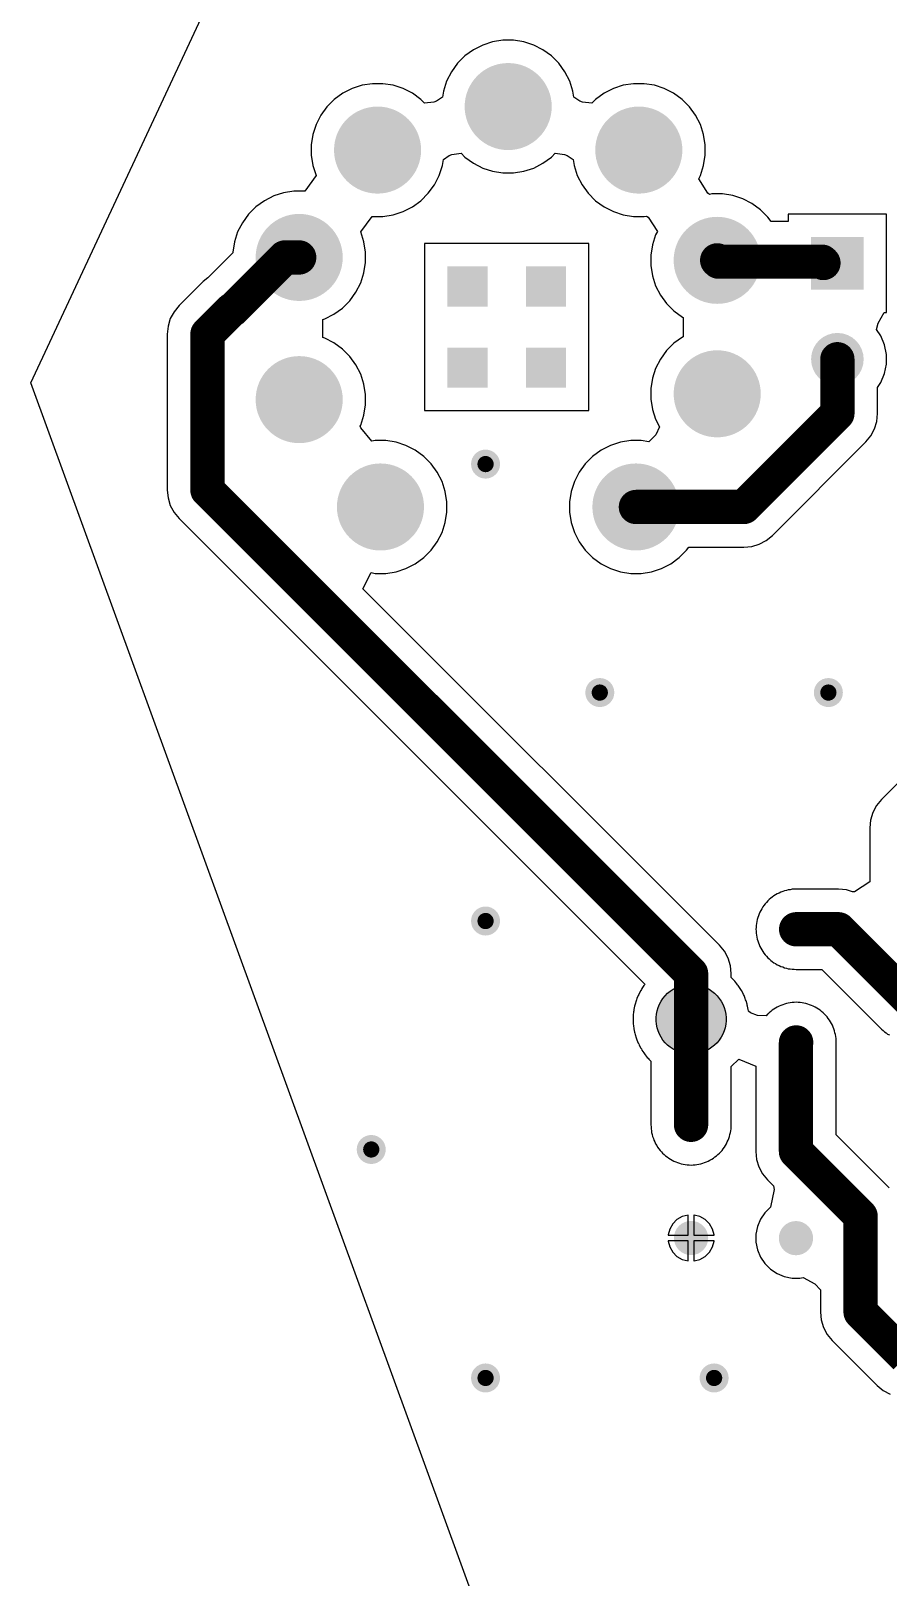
# Model space of a CAD drawing. Header units: inches. Extents: x 4.53 to 13.89, y 0.79 to 10.58.
# Drawn here: x 4.532 to 6.008, y 4.775 to 7.439 of the extents above; entities that cross this region are included whole.
import ezdxf

# ---------------------------------------------------------------- set-up
doc = ezdxf.new("R2010")
doc.units = ezdxf.units.IN
doc.header["$MEASUREMENT"] = 0
for name, color, linetype in [('Pad Holes', 156, 'Continuous'), ('Top Layer', 1, 'Continuous'), ('Via Holes', 16, 'Continuous')]:
    doc.layers.add(name, color=color, linetype=linetype)

# ---------------------------------------------------------------- blocks, each defined once
blk = doc.blocks.new('TEST_POINT_1_5MM_8')
at = {"layer": 'Top Layer'}
blk.add_hatch(color=1, dxfattribs=at).paths.add_polyline_path([(-0.003, -0.0602), (-0.0088, -0.0596), (-0.0146, -0.0585), (-0.0203, -0.0568), (-0.0258, -0.0545), (-0.031, -0.0517), (-0.0359, -0.0484), (-0.0405, -0.0447), (-0.0447, -0.0405), (-0.0484, -0.0359), (-0.0517, -0.031), (-0.0545, -0.0258), (-0.0568, -0.0203), (-0.0585, -0.0146), (-0.0596, -0.0088), (-0.0602, -0.003), (-0.0602, 0), (-0.0602, 0.003), (-0.0596, 0.0088), (-0.0585, 0.0146), (-0.0568, 0.0203), (-0.0545, 0.0258), (-0.0517, 0.031), (-0.0484, 0.0359), (-0.0447, 0.0405), (-0.0405, 0.0447), (-0.0359, 0.0484), (-0.031, 0.0517), (-0.0258, 0.0545), (-0.0203, 0.0568), (-0.0146, 0.0585), (-0.0088, 0.0596), (-0.003, 0.0602), (0, 0.0602), (0.003, 0.0602), (0.0088, 0.0596), (0.0146, 0.0585), (0.0203, 0.0568), (0.0258, 0.0545), (0.031, 0.0517), (0.0359, 0.0484), (0.0405, 0.0447), (0.0447, 0.0405), (0.0484, 0.0359), (0.0517, 0.031), (0.0545, 0.0258), (0.0568, 0.0203), (0.0585, 0.0146), (0.0596, 0.0088), (0.0602, 0.003), (0.0602, 0), (0.0602, -0.003), (0.0596, -0.0088), (0.0585, -0.0146), (0.0568, -0.0203), (0.0545, -0.0258), (0.0517, -0.031), (0.0484, -0.0359), (0.0447, -0.0405), (0.0405, -0.0447), (0.0359, -0.0484), (0.031, -0.0517), (0.0258, -0.0545), (0.0203, -0.0568), (0.0146, -0.0585), (0.0088, -0.0596), (0.003, -0.0602), (0, -0.0602)])
for p, q in [((-0.031, 0.0517), (-0.0258, 0.0545)), ((-0.0258, 0.0545), (-0.0203, 0.0568)), ((-0.0203, 0.0568), (-0.0146, 0.0585)), ((-0.0146, 0.0585), (-0.0088, 0.0596)), ((-0.0088, 0.0596), (-0.003, 0.0602)), ((-0.003, 0.0602), (0, 0.0602)), ((0, 0.0602), (0.003, 0.0602)), ((0.003, 0.0602), (0.0088, 0.0596)), ((0.0088, 0.0596), (0.0146, 0.0585)), ((0.0146, 0.0585), (0.0203, 0.0568)), ((0.0203, 0.0568), (0.0258, 0.0545)), ((0.0258, 0.0545), (0.031, 0.0517)), ((-0.0545, 0.0258), (-0.0517, 0.031)), ((-0.0517, 0.031), (-0.0484, 0.0359)), ((-0.0484, 0.0359), (-0.0447, 0.0405)), ((-0.0447, 0.0405), (-0.0405, 0.0447)), ((-0.0405, 0.0447), (-0.0359, 0.0484)), ((-0.0359, 0.0484), (-0.031, 0.0517)), ((0.031, 0.0517), (0.0359, 0.0484)), ((0.0359, 0.0484), (0.0405, 0.0447)), ((0.0405, 0.0447), (0.0447, 0.0405)), ((0.0447, 0.0405), (0.0484, 0.0359)), ((0.0484, 0.0359), (0.0517, 0.031)), ((0.0517, 0.031), (0.0545, 0.0258)), ((-0.0602, 0.003), (-0.0596, 0.0088)), ((-0.0602, 0), (-0.0602, 0.003)), ((-0.0602, -0.003), (-0.0602, 0)), ((-0.0596, 0.0088), (-0.0585, 0.0146)), ((-0.0585, 0.0146), (-0.0568, 0.0203)), ((-0.0568, 0.0203), (-0.0545, 0.0258)), ((0.0545, 0.0258), (0.0568, 0.0203)), ((0.0568, 0.0203), (0.0585, 0.0146)), ((0.0585, 0.0146), (0.0596, 0.0088)), ((0.0596, 0.0088), (0.0602, 0.003)), ((0.0602, 0.003), (0.0602, 0)), ((0.0602, 0), (0.0602, -0.003)), ((-0.0596, -0.0088), (-0.0602, -0.003)), ((-0.0585, -0.0146), (-0.0596, -0.0088)), ((-0.0568, -0.0203), (-0.0585, -0.0146)), ((-0.0545, -0.0258), (-0.0568, -0.0203)), ((-0.0517, -0.031), (-0.0545, -0.0258)), ((0.0545, -0.0258), (0.0517, -0.031)), ((0.0568, -0.0203), (0.0545, -0.0258)), ((0.0585, -0.0146), (0.0568, -0.0203)), ((0.0596, -0.0088), (0.0585, -0.0146)), ((0.0602, -0.003), (0.0596, -0.0088)), ((-0.0484, -0.0359), (-0.0517, -0.031)), ((-0.0447, -0.0405), (-0.0484, -0.0359)), ((-0.0405, -0.0447), (-0.0447, -0.0405)), ((-0.0359, -0.0484), (-0.0405, -0.0447)), ((-0.031, -0.0517), (-0.0359, -0.0484)), ((-0.0258, -0.0545), (-0.031, -0.0517)), ((0.031, -0.0517), (0.0258, -0.0545)), ((0.0359, -0.0484), (0.031, -0.0517)), ((0.0405, -0.0447), (0.0359, -0.0484)), ((0.0447, -0.0405), (0.0405, -0.0447)), ((0.0484, -0.0359), (0.0447, -0.0405)), ((0.0517, -0.031), (0.0484, -0.0359)), ((-0.0203, -0.0568), (-0.0258, -0.0545)), ((-0.0146, -0.0585), (-0.0203, -0.0568)), ((-0.0088, -0.0596), (-0.0146, -0.0585)), ((-0.003, -0.0602), (-0.0088, -0.0596)), ((0, -0.0602), (-0.003, -0.0602)), ((0, -0.0602), (0, -0.0602)), ((0.003, -0.0602), (0, -0.0602)), ((0.0088, -0.0596), (0.003, -0.0602)), ((0.0146, -0.0585), (0.0088, -0.0596)), ((0.0203, -0.0568), (0.0146, -0.0585)), ((0.0258, -0.0545), (0.0203, -0.0568))]:
    blk.add_line(p, q, dxfattribs=at)
blk = doc.blocks.new('2_CONN_NC_25')
at = {"layer": 'Pad Holes'}
h = blk.add_hatch(color=7, dxfattribs=at)
edge = h.paths.add_edge_path()
edge.add_arc((-0.1654, 0), 0.0354, 0, 360)
h = blk.add_hatch(color=7, dxfattribs=at)
edge = h.paths.add_edge_path()
edge.add_arc((0, 0), 0.0354, 0, 360)
at = {"layer": 'Top Layer'}
h = blk.add_hatch(color=1, dxfattribs=at)
edge = h.paths.add_edge_path()
edge.add_arc((-0.1654, 0), 0.0453, 0, 360)
blk.add_hatch(color=1, dxfattribs=at).paths.add_polyline_path([(-0.0453, 0.0453), (0.0453, 0.0453), (0.0453, -0.0453), (-0.0453, -0.0453)])
blk = doc.blocks.new('RES_2W_VERTICAL_36')
at = {"layer": 'Pad Holes'}
h = blk.add_hatch(color=7, dxfattribs=at)
edge = h.paths.add_edge_path()
edge.add_arc((0, 0), 0.0197, 0, 360)
h = blk.add_hatch(color=7, dxfattribs=at)
edge = h.paths.add_edge_path()
edge.add_arc((0.195, 0), 0.0197, 0, 360)
at = {"layer": 'Top Layer'}
h = blk.add_hatch(color=1, dxfattribs=at)
edge = h.paths.add_edge_path()
edge.add_arc((0, 0), 0.0295, 0, 360)
h = blk.add_hatch(color=1, dxfattribs=at)
edge = h.paths.add_edge_path()
edge.add_arc((0.195, 0), 0.0295, 0, 360)
blk = doc.blocks.new('EL84_B_40')
at = {"layer": 'Pad Holes'}
h = blk.add_hatch(color=7, dxfattribs=at)
edge = h.paths.add_edge_path()
edge.add_arc((-0.22, 0.31), 0.038, 0, 360)
h = blk.add_hatch(color=7, dxfattribs=at)
edge = h.paths.add_edge_path()
edge.add_arc((0.22, 0.31), 0.038, 0, 360)
h = blk.add_hatch(color=7, dxfattribs=at)
edge = h.paths.add_edge_path()
edge.add_arc((0.36, 0.125), 0.038, 0, 360)
h = blk.add_hatch(color=7, dxfattribs=at)
edge = h.paths.add_edge_path()
edge.add_arc((-0.36, 0.115), 0.038, 0, 360)
h = blk.add_hatch(color=7, dxfattribs=at)
edge = h.paths.add_edge_path()
edge.add_arc((-0.065, 0.07), 0.0222, 0, 360)
h = blk.add_hatch(color=7, dxfattribs=at)
edge = h.paths.add_edge_path()
edge.add_arc((0.07, 0.07), 0.0222, 0, 360)
h = blk.add_hatch(color=7, dxfattribs=at)
edge = h.paths.add_edge_path()
edge.add_arc((-0.065, -0.07), 0.0222, 0, 360)
h = blk.add_hatch(color=7, dxfattribs=at)
edge = h.paths.add_edge_path()
edge.add_arc((0.07, -0.07), 0.0222, 0, 360)
h = blk.add_hatch(color=7, dxfattribs=at)
edge = h.paths.add_edge_path()
edge.add_arc((-0.36, -0.115), 0.038, 0, 360)
h = blk.add_hatch(color=7, dxfattribs=at)
edge = h.paths.add_edge_path()
edge.add_arc((0.36, -0.12), 0.038, 0, 360)
h = blk.add_hatch(color=7, dxfattribs=at)
edge = h.paths.add_edge_path()
edge.add_arc((-0.225, -0.305), 0.038, 0, 360)
h = blk.add_hatch(color=7, dxfattribs=at)
edge = h.paths.add_edge_path()
edge.add_arc((0.225, -0.305), 0.038, 0, 360)
h = blk.add_hatch(color=7, dxfattribs=at)
edge = h.paths.add_edge_path()
edge.add_arc((0, -0.38), 0.038, 0, 360)
at = {"layer": 'Top Layer'}
h = blk.add_hatch(color=1, dxfattribs=at)
edge = h.paths.add_edge_path()
edge.add_arc((-0.22, 0.31), 0.075, 0, 360)
h = blk.add_hatch(color=1, dxfattribs=at)
edge = h.paths.add_edge_path()
edge.add_arc((0.22, 0.31), 0.075, 0, 360)
h = blk.add_hatch(color=1, dxfattribs=at)
edge = h.paths.add_edge_path()
edge.add_arc((-0.36, 0.115), 0.075, 0, 360)
h = blk.add_hatch(color=1, dxfattribs=at)
edge = h.paths.add_edge_path()
edge.add_arc((0.36, 0.125), 0.075, 0, 360)
for points in [[(-0.0996, 0.1046), (-0.0304, 0.1046), (-0.0304, 0.0354), (-0.0996, 0.0354)], [(0.0354, 0.1046), (0.1046, 0.1046), (0.1046, 0.0354), (0.0354, 0.0354)], [(-0.0996, -0.0354), (-0.0304, -0.0354), (-0.0304, -0.1046), (-0.0996, -0.1046)], [(0.0354, -0.0354), (0.1046, -0.0354), (0.1046, -0.1046), (0.0354, -0.1046)]]:
    blk.add_hatch(color=1, dxfattribs=at).paths.add_polyline_path(points)
h = blk.add_hatch(color=1, dxfattribs=at)
edge = h.paths.add_edge_path()
edge.add_arc((-0.36, -0.115), 0.075, 0, 360)
h = blk.add_hatch(color=1, dxfattribs=at)
edge = h.paths.add_edge_path()
edge.add_arc((0.36, -0.12), 0.075, 0, 360)
h = blk.add_hatch(color=1, dxfattribs=at)
edge = h.paths.add_edge_path()
edge.add_arc((-0.225, -0.305), 0.075, 0, 360)
h = blk.add_hatch(color=1, dxfattribs=at)
edge = h.paths.add_edge_path()
edge.add_arc((0.225, -0.305), 0.075, 0, 360)
h = blk.add_hatch(color=1, dxfattribs=at)
edge = h.paths.add_edge_path()
edge.add_arc((0, -0.38), 0.075, 0, 360)
blk = doc.blocks.new('RES_2W_VERTICAL_84')
at = {"layer": 'Pad Holes'}
h = blk.add_hatch(color=7, dxfattribs=at)
edge = h.paths.add_edge_path()
edge.add_arc((0, 0), 0.0197, 0, 360)
h = blk.add_hatch(color=7, dxfattribs=at)
edge = h.paths.add_edge_path()
edge.add_arc((0.195, 0), 0.0197, 0, 360)
at = {"layer": 'Top Layer'}
h = blk.add_hatch(color=1, dxfattribs=at)
edge = h.paths.add_edge_path()
edge.add_arc((0, 0), 0.0295, 0, 360)
h = blk.add_hatch(color=1, dxfattribs=at)
edge = h.paths.add_edge_path()
edge.add_arc((0.195, 0), 0.0295, 0, 360)
blk = doc.blocks.new('RES_2W_VERTICAL_90')
at = {"layer": 'Pad Holes'}
h = blk.add_hatch(color=7, dxfattribs=at)
edge = h.paths.add_edge_path()
edge.add_arc((0, 0), 0.0197, 0, 360)
h = blk.add_hatch(color=7, dxfattribs=at)
edge = h.paths.add_edge_path()
edge.add_arc((0.195, 0), 0.0197, 0, 360)
at = {"layer": 'Top Layer'}
h = blk.add_hatch(color=1, dxfattribs=at)
edge = h.paths.add_edge_path()
edge.add_arc((0, 0), 0.0295, 0, 360)
h = blk.add_hatch(color=1, dxfattribs=at)
edge = h.paths.add_edge_path()
edge.add_arc((0.195, 0), 0.0295, 0, 360)

msp = doc.modelspace()

# ---------------------------------------------------------------- hatches: boundary and pattern name
at = {"layer": 'Top Layer'}
h = msp.add_hatch(color=1, dxfattribs=at)
edge = h.paths.add_edge_path()
edge.add_arc((5.315, 6.6929), 0.025, 0, 360)
h = msp.add_hatch(color=1, dxfattribs=at)
edge = h.paths.add_edge_path()
edge.add_arc((5.5118, 6.2992), 0.025, 0, 360)
h = msp.add_hatch(color=1, dxfattribs=at)
edge = h.paths.add_edge_path()
edge.add_arc((5.9055, 6.2992), 0.025, 0, 360)
h = msp.add_hatch(color=1, dxfattribs=at)
edge = h.paths.add_edge_path()
edge.add_arc((5.315, 5.9055), 0.025, 0, 360)
h = msp.add_hatch(color=1, dxfattribs=at)
edge = h.paths.add_edge_path()
edge.add_arc((5.1181, 5.5118), 0.025, 0, 360)
h = msp.add_hatch(color=1, dxfattribs=at)
edge = h.paths.add_edge_path()
edge.add_arc((5.315, 5.1181), 0.025, 0, 360)
h = msp.add_hatch(color=1, dxfattribs=at)
edge = h.paths.add_edge_path()
edge.add_arc((5.7087, 5.1181), 0.025, 0, 360)
at = {"layer": 'Via Holes'}
h = msp.add_hatch(color=7, dxfattribs=at)
edge = h.paths.add_edge_path()
edge.add_arc((5.315, 6.6929), 0.014, 0, 360)
h = msp.add_hatch(color=7, dxfattribs=at)
edge = h.paths.add_edge_path()
edge.add_arc((5.5118, 6.2992), 0.014, 0, 360)
h = msp.add_hatch(color=7, dxfattribs=at)
edge = h.paths.add_edge_path()
edge.add_arc((5.9055, 6.2992), 0.014, 0, 360)
h = msp.add_hatch(color=7, dxfattribs=at)
edge = h.paths.add_edge_path()
edge.add_arc((5.315, 5.9055), 0.014, 0, 360)
h = msp.add_hatch(color=7, dxfattribs=at)
edge = h.paths.add_edge_path()
edge.add_arc((5.1181, 5.5118), 0.014, 0, 360)
h = msp.add_hatch(color=7, dxfattribs=at)
edge = h.paths.add_edge_path()
edge.add_arc((5.315, 5.1181), 0.014, 0, 360)
h = msp.add_hatch(color=7, dxfattribs=at)
edge = h.paths.add_edge_path()
edge.add_arc((5.7087, 5.1181), 0.014, 0, 360)

# ---------------------------------------------------------------- linework, layer by layer
at = {"layer": 'Top Layer'}
for p, q in [((4.532, 6.8331), (6.2787, 10.579)), ((5.3101, 7.415), (5.2941, 7.4068)), ((5.3272, 7.4206), (5.3101, 7.415)), ((5.345, 7.4234), (5.3272, 7.4206)), ((5.363, 7.4234), (5.345, 7.4234)), ((5.3808, 7.4206), (5.363, 7.4234)), ((5.3979, 7.415), (5.3808, 7.4206)), ((5.4139, 7.4068), (5.3979, 7.415)), ((5.2668, 7.3835), (5.2562, 7.3689)), ((5.2795, 7.3962), (5.2668, 7.3835)), ((5.2941, 7.4068), (5.2795, 7.3962)), ((5.4285, 7.3962), (5.4139, 7.4068)), ((5.4412, 7.3835), (5.4285, 7.3962)), ((5.4518, 7.3689), (5.4412, 7.3835)), ((5.2562, 7.3689), (5.248, 7.3529)), ((5.46, 7.3529), (5.4518, 7.3689)), ((5.0691, 7.3318), (5.0545, 7.3212)), ((5.0851, 7.34), (5.0691, 7.3318)), ((5.1022, 7.3456), (5.0851, 7.34)), ((5.12, 7.3484), (5.1022, 7.3456)), ((5.138, 7.3484), (5.12, 7.3484)), ((5.1558, 7.3456), (5.138, 7.3484)), ((5.1729, 7.34), (5.1558, 7.3456)), ((5.1889, 7.3318), (5.1729, 7.34)), ((5.2035, 7.3212), (5.1889, 7.3318)), ((5.2424, 7.3358), (5.2407, 7.325)), ((5.248, 7.3529), (5.2424, 7.3358)), ((5.4656, 7.3358), (5.46, 7.3529)), ((5.4673, 7.325), (5.4656, 7.3358)), ((5.5191, 7.3318), (5.5045, 7.3212)), ((5.5351, 7.34), (5.5191, 7.3318)), ((5.5522, 7.3456), (5.5351, 7.34)), ((5.57, 7.3484), (5.5522, 7.3456)), ((5.588, 7.3484), (5.57, 7.3484)), ((5.6058, 7.3456), (5.588, 7.3484)), ((5.6229, 7.34), (5.6058, 7.3456)), ((5.6389, 7.3318), (5.6229, 7.34)), ((5.6535, 7.3212), (5.6389, 7.3318)), ((5.0418, 7.3085), (5.0312, 7.2939)), ((5.0545, 7.3212), (5.0418, 7.3085)), ((5.2101, 7.3146), (5.2035, 7.3212)), ((5.2258, 7.3164), (5.2101, 7.3146)), ((5.2307, 7.3183), (5.2258, 7.3164)), ((5.2407, 7.325), (5.2307, 7.3183)), ((5.4773, 7.3183), (5.4673, 7.325)), ((5.4822, 7.3164), (5.4773, 7.3183)), ((5.4979, 7.3146), (5.4822, 7.3164)), ((5.5045, 7.3212), (5.4979, 7.3146)), ((5.6662, 7.3085), (5.6535, 7.3212)), ((5.6768, 7.2939), (5.6662, 7.3085)), ((5.023, 7.2779), (5.0174, 7.2608)), ((5.0312, 7.2939), (5.023, 7.2779)), ((5.685, 7.2779), (5.6768, 7.2939)), ((5.6906, 7.2608), (5.685, 7.2779)), ((5.0174, 7.2608), (5.0146, 7.243)), ((5.6934, 7.243), (5.6906, 7.2608)), ((5.0146, 7.243), (5.0146, 7.225)), ((5.0146, 7.225), (5.0174, 7.2072)), ((5.2423, 7.218), (5.2523, 7.2247)), ((5.2523, 7.2247), (5.2572, 7.2266)), ((5.2572, 7.2266), (5.2729, 7.2284)), ((5.2729, 7.2284), (5.2795, 7.2218)), ((5.2795, 7.2218), (5.2941, 7.2112)), ((5.4139, 7.2112), (5.4285, 7.2218)), ((5.4285, 7.2218), (5.4351, 7.2284)), ((5.4351, 7.2284), (5.4508, 7.2266)), ((5.4508, 7.2266), (5.4557, 7.2247)), ((5.4557, 7.2247), (5.4657, 7.218)), ((5.6906, 7.2072), (5.6934, 7.225)), ((5.6934, 7.225), (5.6934, 7.243)), ((5.0174, 7.2072), (5.023, 7.1901)), ((5.235, 7.1901), (5.2406, 7.2072)), ((5.2406, 7.2072), (5.2423, 7.218)), ((5.2941, 7.2112), (5.3101, 7.203)), ((5.3101, 7.203), (5.3272, 7.1974)), ((5.3272, 7.1974), (5.345, 7.1946)), ((5.345, 7.1946), (5.363, 7.1946)), ((5.363, 7.1946), (5.3808, 7.1974)), ((5.3808, 7.1974), (5.3979, 7.203)), ((5.3979, 7.203), (5.4139, 7.2112)), ((5.4657, 7.218), (5.4674, 7.2072)), ((5.4674, 7.2072), (5.473, 7.1901)), ((5.685, 7.1901), (5.6906, 7.2072)), ((5.023, 7.1901), (5.0035, 7.1633)), ((5.2162, 7.1595), (5.2268, 7.1741)), ((5.2268, 7.1741), (5.235, 7.1901)), ((5.473, 7.1901), (5.4812, 7.1741)), ((5.4812, 7.1741), (5.4918, 7.1595)), ((5.6821, 7.1844), (5.685, 7.1901)), ((5.698, 7.1598), (5.6821, 7.1844)), ((4.9341, 7.1468), (4.9195, 7.1362)), ((4.9501, 7.155), (4.9341, 7.1468)), ((4.9672, 7.1606), (4.9501, 7.155)), ((4.985, 7.1634), (4.9672, 7.1606)), ((5.003, 7.1634), (4.985, 7.1634)), ((5.0035, 7.1633), (5.003, 7.1634)), ((5.1889, 7.1362), (5.2035, 7.1468)), ((5.2035, 7.1468), (5.2162, 7.1595)), ((5.4918, 7.1595), (5.5045, 7.1468)), ((5.5045, 7.1468), (5.5191, 7.1362)), ((5.701, 7.1577), (5.698, 7.1598)), ((5.705, 7.1584), (5.701, 7.1577)), ((5.723, 7.1584), (5.705, 7.1584)), ((5.7408, 7.1556), (5.723, 7.1584)), ((5.7579, 7.15), (5.7408, 7.1556)), ((5.7739, 7.1418), (5.7579, 7.15)), ((5.7885, 7.1312), (5.7739, 7.1418)), ((4.9068, 7.1235), (4.8962, 7.1089)), ((4.9195, 7.1362), (4.9068, 7.1235)), ((5.1, 7.0929), (5.1195, 7.1197)), ((5.1195, 7.1197), (5.12, 7.1196)), ((5.12, 7.1196), (5.138, 7.1196)), ((5.138, 7.1196), (5.1558, 7.1224)), ((5.1558, 7.1224), (5.1729, 7.128)), ((5.1729, 7.128), (5.1889, 7.1362)), ((5.5191, 7.1362), (5.5351, 7.128)), ((5.5351, 7.128), (5.5522, 7.1224)), ((5.5522, 7.1224), (5.57, 7.1196)), ((5.57, 7.1196), (5.588, 7.1196)), ((5.588, 7.1196), (5.592, 7.1203)), ((5.592, 7.1203), (5.595, 7.1182)), ((5.595, 7.1182), (5.6109, 7.0936)), ((5.8012, 7.1185), (5.7885, 7.1312)), ((5.8068, 7.1109), (5.8012, 7.1185)), ((6.0056, 7.1236), (5.8364, 7.1236)), ((5.8364, 7.1236), (5.8364, 7.1109)), ((6.0056, 6.9544), (6.0056, 7.1236)), ((4.888, 7.0929), (4.8824, 7.0758)), ((4.8962, 7.1089), (4.888, 7.0929)), ((5.1056, 7.0758), (5.1, 7.0929)), ((5.608, 7.0879), (5.6024, 7.0708)), ((5.6109, 7.0936), (5.608, 7.0879)), ((5.8364, 7.1109), (5.8068, 7.1109)), ((4.8824, 7.0758), (4.8796, 7.058)), ((5.1084, 7.058), (5.1056, 7.0758)), ((5.493, 7.073), (5.21, 7.073)), ((5.21, 7.073), (5.21, 6.925)), ((5.493, 6.925), (5.493, 7.073)), ((5.6024, 7.0708), (5.5996, 7.053)), ((4.8796, 7.0571), (4.8366, 7.0141)), ((4.8796, 7.058), (4.8796, 7.0571)), ((5.1056, 7.0222), (5.1084, 7.04)), ((5.1084, 7.04), (5.1084, 7.058)), ((5.5996, 7.053), (5.5996, 7.035)), ((5.5996, 7.035), (5.6024, 7.0172)), ((4.8288, 7.0077), (4.787, 6.966)), ((4.8366, 7.0141), (4.8288, 7.0077)), ((5.1, 7.0051), (5.1056, 7.0222)), ((5.6024, 7.0172), (5.608, 7.0001)), ((5.0812, 6.9745), (5.0918, 6.9891)), ((5.0918, 6.9891), (5.1, 7.0051)), ((5.608, 7.0001), (5.6162, 6.9841)), ((5.6162, 6.9841), (5.6268, 6.9695)), ((4.7784, 6.9555), (4.772, 6.9435)), ((4.787, 6.966), (4.7784, 6.9555)), ((5.0539, 6.9512), (5.0685, 6.9618)), ((5.0685, 6.9618), (5.0812, 6.9745)), ((5.6268, 6.9695), (5.6395, 6.9568)), ((5.6395, 6.9568), (5.6541, 6.9462)), ((5.9912, 6.9356), (6.0018, 6.9544)), ((6.0018, 6.9544), (6.0056, 6.9544)), ((4.7681, 6.9305), (4.7668, 6.917)), ((4.772, 6.9435), (4.7681, 6.9305)), ((5.0349, 6.942), (5.0379, 6.943)), ((5.0349, 6.911), (5.0349, 6.942)), ((5.0379, 6.943), (5.0539, 6.9512)), ((5.6541, 6.9462), (5.6553, 6.9456)), ((5.6553, 6.9456), (5.6553, 6.9124)), ((5.9886, 6.9248), (5.9912, 6.9356)), ((4.7668, 6.917), (4.7668, 6.648)), ((5.0379, 6.91), (5.0349, 6.911)), ((5.0539, 6.9018), (5.0379, 6.91)), ((5.0685, 6.8912), (5.0539, 6.9018)), ((5.21, 6.925), (5.21, 6.785)), ((5.493, 6.785), (5.493, 6.925)), ((5.6395, 6.9012), (5.6268, 6.8885)), ((5.6541, 6.9118), (5.6395, 6.9012)), ((5.6553, 6.9124), (5.6541, 6.9118)), ((5.996, 6.9137), (5.9886, 6.9248)), ((6.0024, 6.8983), (5.996, 6.9137)), ((5.0812, 6.8785), (5.0685, 6.8912)), ((5.0918, 6.8639), (5.0812, 6.8785)), ((5.6268, 6.8885), (5.6162, 6.8739)), ((6.0056, 6.882), (6.0024, 6.8983)), ((6.0056, 6.8653), (6.0056, 6.882)), ((5.1, 6.8479), (5.0918, 6.8639)), ((5.1056, 6.8308), (5.1, 6.8479)), ((5.608, 6.8579), (5.6024, 6.8408)), ((5.6162, 6.8739), (5.608, 6.8579)), ((5.996, 6.8336), (6.0024, 6.849)), ((6.0024, 6.849), (6.0056, 6.8653)), ((6.732, 0.788), (4.532, 6.8331)), ((5.1084, 6.813), (5.1056, 6.8308)), ((5.6024, 6.8408), (5.5996, 6.823)), ((5.5996, 6.823), (5.5996, 6.805)), ((5.9902, 6.8249), (5.996, 6.8336)), ((5.9902, 6.78), (5.9902, 6.8249)), ((5.1056, 6.7772), (5.1084, 6.795)), ((5.1084, 6.795), (5.1084, 6.813)), ((5.5996, 6.805), (5.6024, 6.7872)), ((6.7, 6.818), (5.997, 6.115)), ((5.1, 6.7601), (5.1056, 6.7772)), ((5.21, 6.785), (5.493, 6.785)), ((5.6024, 6.7872), (5.608, 6.7701)), ((5.608, 6.7701), (5.6146, 6.7571)), ((5.9889, 6.7665), (5.9902, 6.78)), ((5.0992, 6.7585), (5.1, 6.7601)), ((5.1001, 6.7553), (5.0992, 6.7585)), ((5.119, 6.7324), (5.1001, 6.7553)), ((5.6083, 6.7433), (5.5962, 6.7313)), ((5.6146, 6.7571), (5.6083, 6.7433)), ((5.97, 6.731), (5.9786, 6.7415)), ((5.9786, 6.7415), (5.985, 6.7535)), ((5.985, 6.7535), (5.9889, 6.7665)), ((5.125, 6.7334), (5.119, 6.7324)), ((5.143, 6.7334), (5.125, 6.7334)), ((5.1608, 6.7306), (5.143, 6.7334)), ((5.1779, 6.725), (5.1608, 6.7306)), ((5.1939, 6.7168), (5.1779, 6.725)), ((5.2085, 6.7062), (5.1939, 6.7168)), ((5.5141, 6.7168), (5.4995, 6.7062)), ((5.5301, 6.725), (5.5141, 6.7168)), ((5.5472, 6.7306), (5.5301, 6.725)), ((5.565, 6.7334), (5.5472, 6.7306)), ((5.583, 6.7334), (5.565, 6.7334)), ((5.5962, 6.7313), (5.583, 6.7334)), ((5.809, 6.57), (5.97, 6.731)), ((5.2212, 6.6935), (5.2085, 6.7062)), ((5.2318, 6.6789), (5.2212, 6.6935)), ((5.4868, 6.6935), (5.4762, 6.6789)), ((5.4995, 6.7062), (5.4868, 6.6935)), ((5.24, 6.6629), (5.2318, 6.6789)), ((5.2456, 6.6458), (5.24, 6.6629)), ((5.468, 6.6629), (5.4624, 6.6458)), ((5.4762, 6.6789), (5.468, 6.6629)), ((4.7668, 6.648), (4.7681, 6.6345)), ((4.7681, 6.6345), (4.772, 6.6215)), ((5.2484, 6.628), (5.2456, 6.6458)), ((5.4624, 6.6458), (5.4596, 6.628)), ((4.772, 6.6215), (4.7784, 6.6095)), ((4.7784, 6.6095), (4.787, 6.599)), ((5.2456, 6.5922), (5.2484, 6.61)), ((5.2484, 6.61), (5.2484, 6.628)), ((5.4596, 6.628), (5.4596, 6.61)), ((5.4596, 6.61), (5.4624, 6.5922)), ((4.787, 6.599), (5.5894, 5.7966)), ((5.24, 6.5751), (5.2456, 6.5922)), ((5.4624, 6.5922), (5.468, 6.5751)), ((5.2212, 6.5445), (5.2318, 6.5591)), ((5.2318, 6.5591), (5.24, 6.5751)), ((5.468, 6.5751), (5.4762, 6.5591)), ((5.4762, 6.5591), (5.4868, 6.5445)), ((5.7735, 6.5511), (5.7865, 6.555)), ((5.7865, 6.555), (5.7985, 6.5614)), ((5.7985, 6.5614), (5.809, 6.57)), ((5.1939, 6.5212), (5.2085, 6.5318)), ((5.2085, 6.5318), (5.2212, 6.5445)), ((5.4868, 6.5445), (5.4995, 6.5318)), ((5.4995, 6.5318), (5.5141, 6.5212)), ((5.6339, 6.5212), (5.6485, 6.5318)), ((5.6485, 6.5318), (5.6612, 6.5445)), ((5.6612, 6.5445), (5.6651, 6.5498)), ((5.6651, 6.5498), (5.76, 6.5498)), ((5.76, 6.5498), (5.7735, 6.5511)), ((5.1038, 6.4781), (5.1179, 6.5058)), ((5.1179, 6.5058), (5.125, 6.5046)), ((5.125, 6.5046), (5.143, 6.5046)), ((5.143, 6.5046), (5.1608, 6.5074)), ((5.1608, 6.5074), (5.1779, 6.513)), ((5.1779, 6.513), (5.1939, 6.5212)), ((5.5141, 6.5212), (5.5301, 6.513)), ((5.5301, 6.513), (5.5472, 6.5074)), ((5.5472, 6.5074), (5.565, 6.5046)), ((5.565, 6.5046), (5.583, 6.5046)), ((5.583, 6.5046), (5.6008, 6.5074)), ((5.6008, 6.5074), (5.6179, 6.513)), ((5.6179, 6.513), (5.6339, 6.5212)), ((5.718, 5.864), (5.1038, 6.4781)), ((5.9884, 6.1045), (5.982, 6.0925)), ((5.997, 6.115), (5.9884, 6.1045)), ((5.9781, 6.0795), (5.9768, 6.066)), ((5.982, 6.0925), (5.9781, 6.0795)), ((5.9768, 6.066), (5.9768, 5.9732)), ((5.9768, 5.9732), (5.9507, 5.956)), ((5.8037, 5.9424), (5.801, 5.9402)), ((5.8061, 5.9448), (5.8037, 5.9424)), ((5.8089, 5.9467), (5.8061, 5.9448)), ((5.8115, 5.9488), (5.8089, 5.9467)), ((5.8145, 5.9504), (5.8115, 5.9488)), ((5.8174, 5.9523), (5.8145, 5.9504)), ((5.8205, 5.9536), (5.8174, 5.9523)), ((5.8235, 5.9552), (5.8205, 5.9536)), ((5.8268, 5.9562), (5.8235, 5.9552)), ((5.8299, 5.9575), (5.8268, 5.9562)), ((5.8332, 5.9582), (5.8299, 5.9575)), ((5.8365, 5.9592), (5.8332, 5.9582)), ((5.8399, 5.9595), (5.8365, 5.9592)), ((5.8432, 5.9602), (5.8399, 5.9595)), ((5.8466, 5.9602), (5.8432, 5.9602)), ((5.85, 5.9605), (5.8466, 5.9602)), ((5.923, 5.9605), (5.85, 5.9605)), ((5.9365, 5.9592), (5.923, 5.9605)), ((5.9472, 5.9559), (5.9365, 5.9592)), ((5.9507, 5.956), (5.9472, 5.9559)), ((5.786, 5.9178), (5.7851, 5.9145)), ((5.7876, 5.9208), (5.786, 5.9178)), ((5.7889, 5.9239), (5.7876, 5.9208)), ((5.7908, 5.9267), (5.7889, 5.9239)), ((5.7924, 5.9297), (5.7908, 5.9267)), ((5.7946, 5.9324), (5.7924, 5.9297)), ((5.7965, 5.9352), (5.7946, 5.9324)), ((5.7989, 5.9376), (5.7965, 5.9352)), ((5.801, 5.9402), (5.7989, 5.9376)), ((5.7811, 5.8946), (5.7808, 5.8913)), ((5.7808, 5.8913), (5.7811, 5.8879)), ((5.7818, 5.9014), (5.7811, 5.898)), ((5.7811, 5.898), (5.7811, 5.8946)), ((5.7821, 5.9048), (5.7818, 5.9014)), ((5.7831, 5.908), (5.7821, 5.9048)), ((5.7838, 5.9114), (5.7831, 5.908)), ((5.7851, 5.9145), (5.7838, 5.9114)), ((5.7266, 5.8535), (5.718, 5.864)), ((5.7811, 5.8879), (5.7811, 5.8845)), ((5.7811, 5.8845), (5.7818, 5.8811)), ((5.7818, 5.8811), (5.7821, 5.8778)), ((5.7821, 5.8778), (5.7831, 5.8745)), ((5.7831, 5.8745), (5.7838, 5.8712)), ((5.7838, 5.8712), (5.7851, 5.868)), ((5.7851, 5.868), (5.786, 5.8648)), ((5.786, 5.8648), (5.7876, 5.8618)), ((5.7876, 5.8618), (5.7889, 5.8586)), ((5.733, 5.8415), (5.7266, 5.8535)), ((5.7369, 5.8285), (5.733, 5.8415)), ((5.7889, 5.8586), (5.7908, 5.8558)), ((5.7908, 5.8558), (5.7924, 5.8528)), ((5.7924, 5.8528), (5.7946, 5.8502)), ((5.7946, 5.8502), (5.7965, 5.8473)), ((5.7965, 5.8473), (5.7989, 5.8449)), ((5.7989, 5.8449), (5.801, 5.8423)), ((5.801, 5.8423), (5.8037, 5.8401)), ((5.8037, 5.8401), (5.8061, 5.8377)), ((5.8061, 5.8377), (5.8089, 5.8359)), ((5.8089, 5.8359), (5.8115, 5.8337)), ((5.7382, 5.815), (5.7369, 5.8285)), ((5.7382, 5.8083), (5.7382, 5.815)), ((5.7417, 5.8048), (5.7382, 5.8083)), ((5.8115, 5.8337), (5.8145, 5.8321)), ((5.8145, 5.8321), (5.8174, 5.8302)), ((5.8174, 5.8302), (5.8205, 5.8289)), ((5.8205, 5.8289), (5.8235, 5.8273)), ((5.8235, 5.8273), (5.8268, 5.8263)), ((5.8268, 5.8263), (5.8299, 5.825)), ((5.8299, 5.825), (5.8332, 5.8243)), ((5.8332, 5.8243), (5.8365, 5.8234)), ((5.8365, 5.8234), (5.8399, 5.823)), ((5.8399, 5.823), (5.8432, 5.8224)), ((5.8432, 5.8224), (5.8466, 5.8224)), ((5.8466, 5.8224), (5.85, 5.822)), ((5.85, 5.822), (5.8943, 5.822)), ((5.8943, 5.822), (5.997, 5.7193)), ((5.5823, 5.786), (5.5795, 5.7808)), ((5.5834, 5.7876), (5.5823, 5.786)), ((5.5843, 5.7893), (5.5834, 5.7876)), ((5.5876, 5.7942), (5.5843, 5.7893)), ((5.5889, 5.7957), (5.5876, 5.7942)), ((5.5894, 5.7966), (5.5889, 5.7957)), ((5.7429, 5.8033), (5.7417, 5.8048)), ((5.7444, 5.8019), (5.7429, 5.8033)), ((5.7481, 5.7974), (5.7444, 5.8019)), ((5.7491, 5.7957), (5.7481, 5.7974)), ((5.7504, 5.7942), (5.7491, 5.7957)), ((5.7537, 5.7893), (5.7504, 5.7942)), ((5.7546, 5.7876), (5.7537, 5.7893)), ((5.7557, 5.786), (5.7546, 5.7876)), ((5.7585, 5.7808), (5.7557, 5.786)), ((5.5716, 5.7587), (5.5704, 5.7529)), ((5.5722, 5.7605), (5.5716, 5.7587)), ((5.5725, 5.7624), (5.5722, 5.7605)), ((5.5742, 5.7681), (5.5725, 5.7624)), ((5.5751, 5.7699), (5.5742, 5.7681)), ((5.5756, 5.7718), (5.5751, 5.7699)), ((5.5778, 5.7772), (5.5756, 5.7718)), ((5.5788, 5.7789), (5.5778, 5.7772)), ((5.5795, 5.7808), (5.5788, 5.7789)), ((5.7592, 5.7789), (5.7585, 5.7808)), ((5.7602, 5.7772), (5.7592, 5.7789)), ((5.7624, 5.7718), (5.7602, 5.7772)), ((5.7629, 5.7699), (5.7624, 5.7718)), ((5.7638, 5.7681), (5.7629, 5.7699)), ((5.7655, 5.7624), (5.7638, 5.7681)), ((5.7658, 5.7605), (5.7655, 5.7624)), ((5.7664, 5.7587), (5.7658, 5.7605)), ((5.7676, 5.7529), (5.7664, 5.7587)), ((5.8145, 5.7554), (5.8115, 5.7538)), ((5.8174, 5.7573), (5.8145, 5.7554)), ((5.8205, 5.7586), (5.8174, 5.7573)), ((5.8235, 5.7602), (5.8205, 5.7586)), ((5.8268, 5.7612), (5.8235, 5.7602)), ((5.8299, 5.7625), (5.8268, 5.7612)), ((5.8332, 5.7632), (5.8299, 5.7625)), ((5.8365, 5.7642), (5.8332, 5.7632)), ((5.8399, 5.7645), (5.8365, 5.7642)), ((5.8432, 5.7652), (5.8399, 5.7645)), ((5.8466, 5.7652), (5.8432, 5.7652)), ((5.85, 5.7655), (5.8466, 5.7652)), ((5.8534, 5.7652), (5.85, 5.7655)), ((5.8568, 5.7652), (5.8534, 5.7652)), ((5.8601, 5.7645), (5.8568, 5.7652)), ((5.8635, 5.7642), (5.8601, 5.7645)), ((5.8668, 5.7632), (5.8635, 5.7642)), ((5.8701, 5.7625), (5.8668, 5.7632)), ((5.8732, 5.7612), (5.8701, 5.7625)), ((5.8765, 5.7602), (5.8732, 5.7612)), ((5.8795, 5.7586), (5.8765, 5.7602)), ((5.8826, 5.7573), (5.8795, 5.7586)), ((5.8855, 5.7554), (5.8826, 5.7573)), ((5.8885, 5.7538), (5.8855, 5.7554)), ((5.5693, 5.7412), (5.5691, 5.7392)), ((5.5691, 5.7392), (5.5691, 5.7333)), ((5.5691, 5.7333), (5.5693, 5.7314)), ((5.5699, 5.749), (5.5693, 5.7431)), ((5.5693, 5.7431), (5.5693, 5.7412)), ((5.5693, 5.7314), (5.5693, 5.7294)), ((5.5693, 5.7294), (5.5699, 5.7235)), ((5.5703, 5.7509), (5.5699, 5.749)), ((5.5704, 5.7529), (5.5703, 5.7509)), ((5.7677, 5.7509), (5.7676, 5.7529)), ((5.7679, 5.7499), (5.7677, 5.7509)), ((5.7716, 5.7475), (5.7679, 5.7499)), ((5.7834, 5.7425), (5.7716, 5.7475)), ((5.7982, 5.7419), (5.7834, 5.7425)), ((5.7986, 5.7423), (5.7982, 5.7419)), ((5.8008, 5.7449), (5.7986, 5.7423)), ((5.801, 5.7452), (5.8008, 5.7449)), ((5.8037, 5.7474), (5.801, 5.7452)), ((5.8061, 5.7498), (5.8037, 5.7474)), ((5.8089, 5.7517), (5.8061, 5.7498)), ((5.8115, 5.7538), (5.8089, 5.7517)), ((5.8911, 5.7517), (5.8885, 5.7538)), ((5.8939, 5.7498), (5.8911, 5.7517)), ((5.8963, 5.7474), (5.8939, 5.7498)), ((5.899, 5.7452), (5.8963, 5.7474)), ((5.9011, 5.7426), (5.899, 5.7452)), ((5.9035, 5.7402), (5.9011, 5.7426)), ((5.9054, 5.7374), (5.9035, 5.7402)), ((5.9076, 5.7347), (5.9054, 5.7374)), ((5.9092, 5.7317), (5.9076, 5.7347)), ((5.9111, 5.7289), (5.9092, 5.7317)), ((5.9124, 5.7258), (5.9111, 5.7289)), ((5.5699, 5.7235), (5.5703, 5.7216)), ((5.5703, 5.7216), (5.5704, 5.7197)), ((5.5704, 5.7197), (5.5716, 5.7139)), ((5.5716, 5.7139), (5.5722, 5.712)), ((5.5722, 5.712), (5.5725, 5.7101)), ((5.5725, 5.7101), (5.5742, 5.7044)), ((5.5742, 5.7044), (5.5751, 5.7026)), ((5.5751, 5.7026), (5.5756, 5.7008)), ((5.914, 5.7228), (5.9124, 5.7258)), ((5.9149, 5.7195), (5.914, 5.7228)), ((5.9162, 5.7164), (5.9149, 5.7195)), ((5.9169, 5.713), (5.9162, 5.7164)), ((5.9179, 5.7098), (5.9169, 5.713)), ((5.9182, 5.7064), (5.9179, 5.7098)), ((5.9189, 5.703), (5.9182, 5.7064)), ((5.9189, 5.6996), (5.9189, 5.703)), ((5.997, 5.7193), (5.9997, 5.7171)), ((5.9997, 5.7171), (6.0021, 5.7147)), ((6.0021, 5.7147), (6.0049, 5.7129)), ((6.0049, 5.7129), (6.0075, 5.7107)), ((6.0075, 5.7107), (6.0105, 5.7091)), ((5.5756, 5.7008), (5.5778, 5.6953)), ((5.5778, 5.6953), (5.5788, 5.6936)), ((5.5788, 5.6936), (5.5795, 5.6918)), ((5.5795, 5.6918), (5.5823, 5.6866)), ((5.5823, 5.6866), (5.5834, 5.685)), ((5.5834, 5.685), (5.5843, 5.6832)), ((5.5843, 5.6832), (5.5876, 5.6783)), ((5.5876, 5.6783), (5.5889, 5.6768)), ((5.5889, 5.6768), (5.5899, 5.6752)), ((5.5899, 5.6752), (5.5936, 5.6706)), ((5.9192, 5.6963), (5.9189, 5.6996)), ((5.9189, 5.6933), (5.9192, 5.6963)), ((5.9189, 5.554), (5.9189, 5.6933)), ((5.5936, 5.6706), (5.5951, 5.6692)), ((5.5951, 5.6692), (5.5963, 5.6677)), ((5.5963, 5.6677), (5.5998, 5.6642)), ((5.5998, 5.6642), (5.5998, 5.5543)), ((5.7382, 5.6549), (5.751, 5.6677)), ((5.7382, 5.5543), (5.7382, 5.6549)), ((5.751, 5.6677), (5.7805, 5.6556)), ((5.7805, 5.6556), (5.7805, 5.554)), ((5.5998, 5.5543), (5.6001, 5.5509)), ((5.6001, 5.5509), (5.6001, 5.5475)), ((5.6001, 5.5475), (5.6008, 5.5441)), ((5.6008, 5.5441), (5.6011, 5.5408)), ((5.7369, 5.5408), (5.7372, 5.5441)), ((5.7372, 5.5441), (5.7379, 5.5475)), ((5.7379, 5.5509), (5.7382, 5.5543)), ((5.7379, 5.5475), (5.7379, 5.5509)), ((5.7805, 5.554), (5.7805, 5.5083)), ((5.9189, 5.537), (5.9189, 5.554)), ((5.6011, 5.5408), (5.6021, 5.5375)), ((5.6021, 5.5375), (5.6028, 5.5342)), ((5.6028, 5.5342), (5.6041, 5.531)), ((5.6041, 5.531), (5.605, 5.5278)), ((5.605, 5.5278), (5.6066, 5.5248)), ((5.6066, 5.5248), (5.6079, 5.5216)), ((5.6079, 5.5216), (5.6098, 5.5188)), ((5.6098, 5.5188), (5.6114, 5.5158)), ((5.6114, 5.5158), (5.6136, 5.5132)), ((5.7244, 5.5132), (5.7266, 5.5158)), ((5.7266, 5.5158), (5.7282, 5.5188)), ((5.7282, 5.5188), (5.7301, 5.5216)), ((5.7301, 5.5216), (5.7314, 5.5248)), ((5.7314, 5.5248), (5.733, 5.5278)), ((5.733, 5.5278), (5.7339, 5.531)), ((5.7339, 5.531), (5.7352, 5.5342)), ((5.7352, 5.5342), (5.7359, 5.5375)), ((5.7359, 5.5375), (5.7369, 5.5408)), ((6.01, 5.446), (5.9189, 5.537)), ((5.6136, 5.5132), (5.6155, 5.5103)), ((5.6155, 5.5103), (5.6179, 5.5079)), ((5.6179, 5.5079), (5.62, 5.5053)), ((5.62, 5.5053), (5.6227, 5.5031)), ((5.6227, 5.5031), (5.6251, 5.5007)), ((5.6251, 5.5007), (5.6279, 5.4989)), ((5.6279, 5.4989), (5.6305, 5.4967)), ((5.6305, 5.4967), (5.6335, 5.4951)), ((5.6335, 5.4951), (5.6364, 5.4932)), ((5.6364, 5.4932), (5.6395, 5.4919)), ((5.6395, 5.4919), (5.6425, 5.4903)), ((5.6425, 5.4903), (5.6458, 5.4893)), ((5.6458, 5.4893), (5.6489, 5.488)), ((5.6891, 5.488), (5.6922, 5.4893)), ((5.6922, 5.4893), (5.6955, 5.4903)), ((5.6955, 5.4903), (5.6985, 5.4919)), ((5.6985, 5.4919), (5.7016, 5.4932)), ((5.7016, 5.4932), (5.7045, 5.4951)), ((5.7045, 5.4951), (5.7075, 5.4967)), ((5.7075, 5.4967), (5.7101, 5.4989)), ((5.7101, 5.4989), (5.7129, 5.5007)), ((5.7129, 5.5007), (5.7153, 5.5031)), ((5.7153, 5.5031), (5.718, 5.5053)), ((5.718, 5.5053), (5.7201, 5.5079)), ((5.7201, 5.5079), (5.7225, 5.5103)), ((5.7225, 5.5103), (5.7244, 5.5132)), ((5.7805, 5.5083), (5.7818, 5.4948)), ((5.7818, 5.4948), (5.7858, 5.4818)), ((5.6489, 5.488), (5.6522, 5.4873)), ((5.6522, 5.4873), (5.6555, 5.4864)), ((5.6555, 5.4864), (5.6589, 5.486)), ((5.6589, 5.486), (5.6622, 5.4854)), ((5.6622, 5.4854), (5.6656, 5.4854)), ((5.6656, 5.4854), (5.669, 5.485)), ((5.669, 5.485), (5.6724, 5.4854)), ((5.6724, 5.4854), (5.6758, 5.4854)), ((5.6758, 5.4854), (5.6791, 5.486)), ((5.6791, 5.486), (5.6825, 5.4864)), ((5.6825, 5.4864), (5.6858, 5.4873)), ((5.6858, 5.4873), (5.6891, 5.488)), ((5.7858, 5.4818), (5.7921, 5.4698)), ((5.7921, 5.4698), (5.8008, 5.4593)), ((5.8008, 5.4593), (5.8107, 5.4494)), ((5.8122, 5.4428), (5.8058, 5.4125)), ((5.8107, 5.4494), (5.8122, 5.4428)), ((5.8058, 5.4125), (5.7962, 5.4029)), ((5.8058, 5.4125), (5.8058, 5.4125)), ((5.6374, 5.3835), (5.6322, 5.3745)), ((5.6447, 5.3909), (5.6374, 5.3835)), ((5.6537, 5.3961), (5.6447, 5.3909)), ((5.6638, 5.3988), (5.6537, 5.3961)), ((5.664, 5.3988), (5.6638, 5.3988)), ((5.664, 5.3643), (5.664, 5.3988)), ((5.6742, 5.3988), (5.674, 5.3988)), ((5.674, 5.3988), (5.674, 5.3643)), ((5.6843, 5.3961), (5.6742, 5.3988)), ((5.6933, 5.3909), (5.6843, 5.3961)), ((5.7006, 5.3835), (5.6933, 5.3909)), ((5.7058, 5.3745), (5.7006, 5.3835)), ((5.7887, 5.3916), (5.7835, 5.3791)), ((5.7962, 5.4029), (5.7887, 5.3916)), ((5.6322, 5.3745), (5.6295, 5.3645)), ((5.6295, 5.3645), (5.6295, 5.3643)), ((5.6295, 5.3643), (5.664, 5.3643)), ((5.674, 5.3643), (5.7085, 5.3643)), ((5.7085, 5.3645), (5.7058, 5.3745)), ((5.7085, 5.3643), (5.7085, 5.3645)), ((5.7835, 5.3791), (5.7808, 5.3658)), ((5.7808, 5.3658), (5.7808, 5.3522)), ((5.664, 5.3543), (5.6295, 5.3543)), ((5.6295, 5.3543), (5.6295, 5.3541)), ((5.6295, 5.3541), (5.6322, 5.344)), ((5.6322, 5.344), (5.6374, 5.335)), ((5.6374, 5.335), (5.6447, 5.3276)), ((5.664, 5.3197), (5.664, 5.3543)), ((5.7085, 5.3543), (5.674, 5.3543)), ((5.674, 5.3543), (5.674, 5.3197)), ((5.6933, 5.3276), (5.7006, 5.335)), ((5.7006, 5.335), (5.7058, 5.344)), ((5.7058, 5.344), (5.7085, 5.3541)), ((5.7085, 5.3541), (5.7085, 5.3543)), ((5.7808, 5.3522), (5.7835, 5.3389)), ((5.7835, 5.3389), (5.7887, 5.3263)), ((5.6447, 5.3276), (5.6537, 5.3224)), ((5.6537, 5.3224), (5.6638, 5.3197)), ((5.6638, 5.3197), (5.664, 5.3197)), ((5.674, 5.3197), (5.6742, 5.3197)), ((5.6742, 5.3197), (5.6843, 5.3224)), ((5.6843, 5.3224), (5.6933, 5.3276)), ((5.7887, 5.3263), (5.7962, 5.3151)), ((5.7962, 5.3151), (5.8058, 5.3055)), ((5.8058, 5.3055), (5.8171, 5.2979)), ((5.8171, 5.2979), (5.8296, 5.2927)), ((5.8296, 5.2927), (5.8429, 5.2901)), ((5.8429, 5.2901), (5.8565, 5.2901)), ((5.8565, 5.2901), (5.8622, 5.2912)), ((5.8622, 5.2912), (5.8819, 5.2802)), ((5.8819, 5.2802), (5.8918, 5.2699)), ((5.8918, 5.2699), (5.8918, 5.2316)), ((5.8918, 5.2316), (5.8931, 5.2181)), ((5.8931, 5.2181), (5.897, 5.2051)), ((5.897, 5.2051), (5.9034, 5.1931)), ((5.9034, 5.1931), (5.912, 5.1826)), ((5.912, 5.1826), (5.9896, 5.105)), ((5.9896, 5.105), (6.0001, 5.0964)), ((6.0001, 5.0964), (6.0121, 5.09))]:
    msp.add_line(p, q, dxfattribs=at)
for points in [[(4.8791, 6.9588, 0.0591, 0.0591, 0), (4.9694, 7.049, 0.0591, 0.0591, 0)], [(4.9694, 7.049, 0.0591, 0.0591, 0), (4.994, 7.049, 0.0591, 0.0591, 0)], [(5.714, 7.044, 0.0591, 0.0591, 0), (5.7163, 7.0417, 0.0591, 0.0591, 0)], [(5.7163, 7.0417, 0.0591, 0.0591, 0), (5.8947, 7.0417, 0.0591, 0.0591, 0)], [(5.8947, 7.0417, 0.0591, 0.0591, 0), (5.897, 7.0394, 0.0591, 0.0591, 0)], [(4.836, 6.917, 0.0591, 0.0591, 0), (4.8778, 6.9588, 0.0591, 0.0591, 0)], [(4.8778, 6.9588, 0.0591, 0.0591, 0), (4.8791, 6.9588, 0.0591, 0.0591, 0)], [(4.836, 6.648, 0.0591, 0.0591, 0), (4.836, 6.917, 0.0591, 0.0591, 0)], [(5.921, 6.78, 0.0591, 0.0591, 0), (5.921, 6.8736, 0.0591, 0.0591, 0)], [(5.76, 6.619, 0.0591, 0.0591, 0), (5.921, 6.78, 0.0591, 0.0591, 0)], [(4.836, 6.648, 0.0591, 0.0591, 0), (5.669, 5.815, 0.0591, 0.0591, 0)], [(5.574, 6.619, 0.0591, 0.0591, 0), (5.76, 6.619, 0.0591, 0.0591, 0)], [(5.85, 5.8913, 0.0591, 0.0591, 0), (5.923, 5.8913, 0.0591, 0.0591, 0)], [(5.923, 5.8913, 0.0591, 0.0591, 0), (6.046, 5.7683, 0.0591, 0.0591, 0)], [(5.669, 5.7363, 0.0591, 0.0591, 0), (5.669, 5.815, 0.0591, 0.0591, 0)], [(5.669, 5.5543, 0.0591, 0.0591, 0), (5.669, 5.7363, 0.0591, 0.0591, 0)], [(5.8497, 5.696, 0.0591, 0.0591, 0), (5.85, 5.6963, 0.0591, 0.0591, 0)], [(5.8497, 5.554, 0.0591, 0.0591, 0), (5.8497, 5.696, 0.0591, 0.0591, 0)], [(5.8497, 5.5083, 0.0591, 0.0591, 0), (5.8497, 5.554, 0.0591, 0.0591, 0)], [(5.8497, 5.5083, 0.0591, 0.0591, 0), (5.961, 5.397, 0.0591, 0.0591, 0)], [(5.961, 5.2316, 0.0591, 0.0591, 0), (5.961, 5.397, 0.0591, 0.0591, 0)], [(5.961, 5.2316, 0.0591, 0.0591, 0), (6.0386, 5.154, 0.0591, 0.0591, 0)]]:
    msp.add_lwpolyline(points, format="xyseb", dxfattribs=at)
for points in [[(4.9546, 7.049, 0.0295, 0.0295, 1), (4.9842, 7.049, 0.0295, 0.0295, 1)], [(4.9546, 7.049, 0.0295, 0.0295, 1), (4.9842, 7.049, 0.0295, 0.0295, 1)], [(4.9792, 7.049, 0.0295, 0.0295, 1), (5.0088, 7.049, 0.0295, 0.0295, 1)], [(5.6992, 7.044, 0.0295, 0.0295, 1), (5.7288, 7.044, 0.0295, 0.0295, 1)], [(5.7016, 7.0417, 0.0295, 0.0295, 1), (5.7311, 7.0417, 0.0295, 0.0295, 1)], [(5.7016, 7.0417, 0.0295, 0.0295, 1), (5.7311, 7.0417, 0.0295, 0.0295, 1)], [(5.8799, 7.0417, 0.0295, 0.0295, 1), (5.9094, 7.0417, 0.0295, 0.0295, 1)], [(5.8799, 7.0417, 0.0295, 0.0295, 1), (5.9094, 7.0417, 0.0295, 0.0295, 1)], [(5.8822, 7.0394, 0.0295, 0.0295, 1), (5.9118, 7.0394, 0.0295, 0.0295, 1)], [(4.863, 6.9588, 0.0295, 0.0295, 1), (4.8925, 6.9588, 0.0295, 0.0295, 1)], [(4.863, 6.9588, 0.0295, 0.0295, 1), (4.8925, 6.9588, 0.0295, 0.0295, 1)], [(4.8644, 6.9588, 0.0295, 0.0295, 1), (4.8939, 6.9588, 0.0295, 0.0295, 1)], [(4.8644, 6.9588, 0.0295, 0.0295, 1), (4.8939, 6.9588, 0.0295, 0.0295, 1)], [(4.8212, 6.917, 0.0295, 0.0295, 1), (4.8508, 6.917, 0.0295, 0.0295, 1)], [(4.8212, 6.917, 0.0295, 0.0295, 1), (4.8508, 6.917, 0.0295, 0.0295, 1)], [(5.9062, 6.8736, 0.0295, 0.0295, 1), (5.9358, 6.8736, 0.0295, 0.0295, 1)], [(5.9062, 6.78, 0.0295, 0.0295, 1), (5.9358, 6.78, 0.0295, 0.0295, 1)], [(5.9062, 6.78, 0.0295, 0.0295, 1), (5.9358, 6.78, 0.0295, 0.0295, 1)], [(4.8212, 6.648, 0.0295, 0.0295, 1), (4.8508, 6.648, 0.0295, 0.0295, 1)], [(4.8212, 6.648, 0.0295, 0.0295, 1), (4.8508, 6.648, 0.0295, 0.0295, 1)], [(5.5592, 6.619, 0.0295, 0.0295, 1), (5.5888, 6.619, 0.0295, 0.0295, 1)], [(5.7452, 6.619, 0.0295, 0.0295, 1), (5.7748, 6.619, 0.0295, 0.0295, 1)], [(5.7452, 6.619, 0.0295, 0.0295, 1), (5.7748, 6.619, 0.0295, 0.0295, 1)], [(5.8352, 5.8913, 0.0295, 0.0295, 1), (5.8648, 5.8913, 0.0295, 0.0295, 1)], [(5.9082, 5.8913, 0.0295, 0.0295, 1), (5.9378, 5.8913, 0.0295, 0.0295, 1)], [(5.9082, 5.8913, 0.0295, 0.0295, 1), (5.9378, 5.8913, 0.0295, 0.0295, 1)], [(5.6542, 5.815, 0.0295, 0.0295, 1), (5.6838, 5.815, 0.0295, 0.0295, 1)], [(5.6542, 5.815, 0.0295, 0.0295, 1), (5.6838, 5.815, 0.0295, 0.0295, 1)], [(5.6542, 5.7363, 0.0295, 0.0295, 1), (5.6838, 5.7363, 0.0295, 0.0295, 1)], [(5.6542, 5.7363, 0.0295, 0.0295, 1), (5.6838, 5.7363, 0.0295, 0.0295, 1)], [(5.8349, 5.696, 0.0295, 0.0295, 1), (5.8645, 5.696, 0.0295, 0.0295, 1)], [(5.8349, 5.696, 0.0295, 0.0295, 1), (5.8645, 5.696, 0.0295, 0.0295, 1)], [(5.8352, 5.6963, 0.0295, 0.0295, 1), (5.8648, 5.6963, 0.0295, 0.0295, 1)], [(5.6542, 5.5543, 0.0295, 0.0295, 1), (5.6838, 5.5543, 0.0295, 0.0295, 1)], [(5.8349, 5.554, 0.0295, 0.0295, 1), (5.8645, 5.554, 0.0295, 0.0295, 1)], [(5.8349, 5.554, 0.0295, 0.0295, 1), (5.8645, 5.554, 0.0295, 0.0295, 1)], [(5.8349, 5.5083, 0.0295, 0.0295, 1), (5.8645, 5.5083, 0.0295, 0.0295, 1)], [(5.8349, 5.5083, 0.0295, 0.0295, 1), (5.8645, 5.5083, 0.0295, 0.0295, 1)], [(5.9462, 5.397, 0.0295, 0.0295, 1), (5.9758, 5.397, 0.0295, 0.0295, 1)], [(5.9462, 5.397, 0.0295, 0.0295, 1), (5.9758, 5.397, 0.0295, 0.0295, 1)], [(5.9462, 5.2316, 0.0295, 0.0295, 1), (5.9758, 5.2316, 0.0295, 0.0295, 1)], [(5.9462, 5.2316, 0.0295, 0.0295, 1), (5.9758, 5.2316, 0.0295, 0.0295, 1)]]:
    msp.add_lwpolyline(points, format="xyseb", close=True, dxfattribs=at)

# ---------------------------------------------------------------- block references
for name, p, rotation in [('EL84_B_40', (5.354, 6.929), 180), ('2_CONN_NC_25', (5.921, 7.039), 90), ('RES_2W_VERTICAL_90', (5.85, 5.8913), 270), ('RES_2W_VERTICAL_36', (5.669, 5.5543), 270), ('RES_2W_VERTICAL_84', (5.8497, 5.554), 270)]:
    msp.add_blockref(name, p, dxfattribs=dict(rotation=rotation))
msp.add_blockref('TEST_POINT_1_5MM_8', (5.669, 5.7363))

doc.saveas('drawing.dxf')
